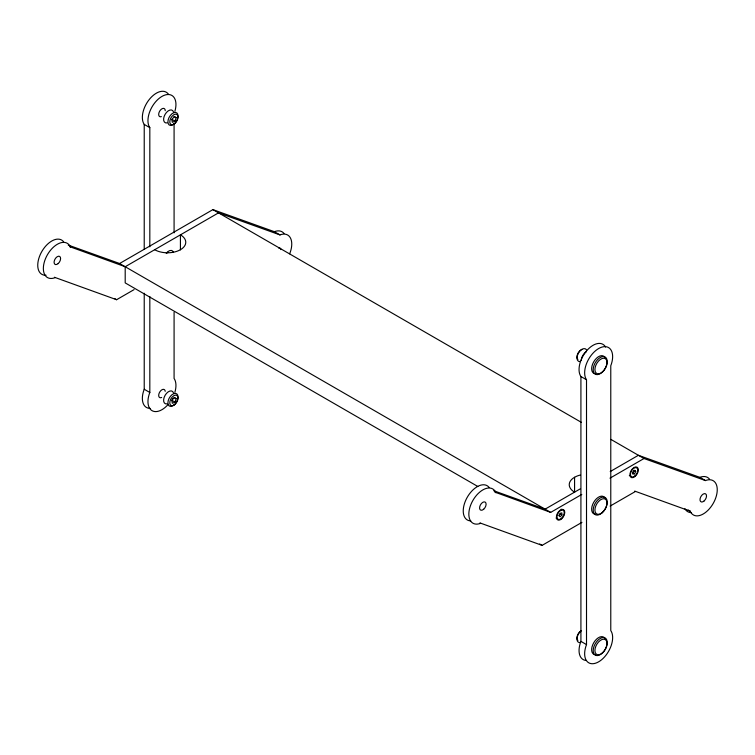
<?xml version="1.0" encoding="UTF-8"?>
<svg xmlns="http://www.w3.org/2000/svg" width="755" height="755" viewBox="0 0 755 755"><rect width="100%" height="100%" fill="white"/><g stroke="black" fill="none" stroke-linecap="round" stroke-linejoin="round"><path stroke-width="1.13" d="M176.16 117.657L174.178 116.666L171.81 119.545L172.319 122.319L175.009 121.149L176.16 117.657L174.16 116.506M172.584 398.64L172.008 400.386L175.009 402.122L176.16 398.621L174.16 397.47M634.559 473.829L635.71 471.441L634.662 470.252L632.85 471.903L632.784 474.112L634.559 473.829L632.907 472.875L634.068 470.497L635.71 471.441M559.077 515.259L560.257 514.08L561.899 515.033L560.135 516.798L558.974 515.75L560.031 513.343L561.843 512.9L561.899 515.033M68.233 245.073L119.601 263.504L212.91 209.626L274.376 231.691A19.79 11.429 -60 0 1 284.05 233.522M69.705 246.668L125.198 266.732L218.506 212.863L279.982 234.918A19.79 11.429 -60 0 1 289.665 253.793M54.426 277.255L116.6 299.716L134.097 289.609M580.085 488.957L545.091 509.163L493.723 490.731M610.219 471.564L638.4 455.284L699.876 477.349A19.79 11.429 -60 0 1 709.54 479.18M494.846 492.128L550.688 512.39L581.794 494.431M609.983 478.16L644.006 458.521L705.472 480.576A19.79 11.429 -60 0 1 714.126 501.716A19.79 11.429 -60 0 1 690.193 511.154L634.7 491.09M479.916 522.913L542.09 545.374L581.945 522.366M610.134 506.086L635.399 491.496M175.009 402.122L172.319 403.283L171.81 400.509L174.178 397.63L176.16 398.621M172.008 119.422L175.009 121.149M168.469 94.252A19.79 11.429 -60 0 0 149.358 99.377A19.79 11.429 -60 0 0 144.224 124.405L149.82 127.642L149.82 246.819M605.576 347.036A19.79 11.429 -60 0 0 586.437 351.028A19.79 11.429 -60 0 0 580.916 376.528L586.512 379.756L586.512 644.6A19.79 11.429 -60 0 0 598.649 661.824A19.79 11.429 -60 0 0 610.776 630.595L610.776 365.75A19.79 11.429 -60 0 0 598.649 348.536A19.79 11.429 -60 0 0 586.512 379.756M274.376 231.691L279.982 234.918M699.876 477.349L705.472 480.576M212.91 209.626L581.331 422.338M610.889 439.401L644.006 458.521M688.098 509.946L690.193 511.154M119.601 263.504L550.688 512.39M477.83 486.484L125.198 282.899L125.198 266.732M114.845 298.706L116.6 299.716M539.646 543.959L542.09 545.374M144.224 293.242L144.224 389.25L149.82 392.477A19.79 11.429 -60 0 0 151.736 410.484A19.79 11.429 -60 0 0 168.12 404.482M580.916 376.528L580.916 641.373L586.512 644.6M574.574 477.273L574.574 492.279M180.426 249.858L180.426 234.843A18.214 10.513 0 0 1 180.426 249.716A18.214 10.513 0 0 1 154.671 249.716M174.084 123.565L174.084 232.814M174.084 312.259L174.084 378.472A19.79 11.429 -60 0 1 174.858 392.345M149.82 296.479L149.82 392.477M144.224 124.405L144.224 249.103M149.82 127.642A19.79 11.429 -60 0 1 161.07 96.951A19.79 11.429 -60 0 1 174.867 111.344M161.362 116.619A4.615 2.671 -60 0 1 158.71 113.986A4.615 2.671 -60 0 1 162.155 108.692A4.615 2.671 -60 0 1 165.222 110.683M161.664 397.46A4.615 2.671 -60 0 1 158.692 395.309A4.615 2.671 -60 0 1 161.853 389.825A4.615 2.671 -60 0 1 165.203 391.326M150.188 408.38A19.79 11.429 -60 0 1 144.224 389.25M55.124 277.651A19.79 11.429 -60 0 1 46.47 256.521A19.79 11.429 -60 0 1 70.404 247.074M46.083 275.235A19.79 11.429 -60 0 1 41.166 252.708A19.79 11.429 -60 0 1 63.609 241.77M278.661 248.008A4.615 2.671 -60 0 1 280.973 249.612M166.657 253.18A4.615 2.671 -60 0 1 167.846 252.359M574.574 492.137A18.214 10.513 0 0 1 580.161 475.065M166.213 253.227A7.154 4.134 -60 0 1 173.49 252.397M167.11 122.905A7.154 4.134 -60 0 1 165.1 114.354A7.154 4.134 -60 0 1 173.49 111.91M167.11 403.868A7.154 4.134 -60 0 1 165.1 395.318A7.154 4.134 -60 0 1 173.49 392.874M580.019 642.59A7.154 4.134 -60 0 1 577.009 638.362A7.154 4.134 -60 0 1 581.029 630.925M577.934 640.41A5.832 3.369 -60 0 1 577.33 635.785A5.832 3.369 -60 0 1 580.916 630.878M595.431 654.698A9.9 5.71 -60 0 1 593.694 642.807A9.9 5.71 -60 0 1 604.859 638.362M581.284 360.475A7.154 4.134 -60 0 1 586.371 351.726M580.019 361.626A7.154 4.134 -60 0 1 578.472 353.029A7.154 4.134 -60 0 1 586.692 350.122M577.934 359.446A5.832 3.369 -60 0 1 577.632 354.01A5.832 3.369 -60 0 1 582.171 349.348M595.431 373.725A9.9 5.71 -60 0 1 593.694 361.834A9.9 5.71 -60 0 1 604.859 357.389M595.431 514.212A9.9 5.71 -60 0 1 593.694 502.32A9.9 5.71 -60 0 1 604.859 497.875M635.276 470.44A5.2 3.001 -60 0 1 634.955 471.413M629.897 475.716A5.2 3.001 -60 0 1 629.321 475.537M561.21 509.181A5.2 3.001 -60 0 1 561.597 509.682M557.001 518.156A5.2 3.001 -60 0 1 556.124 518.119M691.193 512.645A19.79 11.429 -60 0 1 684.936 508.662M480.624 523.309A19.79 11.429 -60 0 1 471.96 502.179A19.79 11.429 -60 0 1 495.903 492.732M470.752 520.912A19.79 11.429 -60 0 1 466.967 497.79A19.79 11.429 -60 0 1 489.108 487.419M586.05 660.465A19.79 11.429 -60 0 1 580.916 641.373M58.182 263.57A4.615 2.671 -60 0 0 59.654 256.417A4.615 2.671 -60 0 0 54.19 261.268A4.615 2.671 -60 0 0 58.182 263.57M173.848 124.169A7.154 4.134 -60 0 0 176.84 112.929A7.154 4.134 -60 0 0 168.205 119.686A7.154 4.134 -60 0 0 173.848 124.169M174.782 123.603A5.832 3.369 -60 0 0 176.944 114.496A5.832 3.369 -60 0 0 169.96 120.3A5.832 3.369 -60 0 0 174.782 123.603M173.848 405.133A7.154 4.134 -60 0 0 176.84 393.902A7.154 4.134 -60 0 0 168.205 400.65A7.154 4.134 -60 0 0 173.848 405.133M174.782 404.576A5.832 3.369 -60 0 0 176.944 395.46A5.832 3.369 -60 0 0 169.96 401.264A5.832 3.369 -60 0 0 174.782 404.576M602.009 653.32A9.9 5.71 -60 0 0 605.151 637.984A9.9 5.71 -60 0 0 593.439 648.366A9.9 5.71 -60 0 0 602.009 653.32M602.547 652.867A8.579 4.955 -60 0 0 605.265 639.579A8.579 4.955 -60 0 0 595.119 648.573A8.579 4.955 -60 0 0 602.547 652.867M602.009 372.347A9.9 5.71 -60 0 0 605.151 357.021A9.9 5.71 -60 0 0 593.439 367.402A9.9 5.71 -60 0 0 602.009 372.347M602.547 371.904A8.579 4.955 -60 0 0 605.265 358.616A8.579 4.955 -60 0 0 595.119 367.609A8.579 4.955 -60 0 0 602.547 371.904M602.009 512.834A9.9 5.71 -60 0 0 605.151 497.507A9.9 5.71 -60 0 0 593.439 507.888A9.9 5.71 -60 0 0 602.009 512.834M602.547 512.381A8.579 4.955 -60 0 0 605.265 499.093A8.579 4.955 -60 0 0 595.119 508.096A8.579 4.955 -60 0 0 602.547 512.381M634.842 476.046A5.2 3.001 -60 0 0 636.871 467.911A5.2 3.001 -60 0 0 630.633 472.97A5.2 3.001 -60 0 0 634.842 476.046M561.409 518.421A5.2 3.001 -60 0 0 563.268 510.314A5.2 3.001 -60 0 0 557.067 515.552A5.2 3.001 -60 0 0 561.409 518.421M704.104 500.971A4.615 2.671 -60 0 0 705.566 493.817A4.615 2.671 -60 0 0 700.102 498.659A4.615 2.671 -60 0 0 704.104 500.971M483.681 509.229A4.615 2.671 -60 0 0 485.144 502.075A4.615 2.671 -60 0 0 479.68 506.916A4.615 2.671 -60 0 0 483.681 509.229M561.663 518.817A5.936 3.426 -60 0 0 563.551 509.625A5.936 3.426 -60 0 0 556.52 515.854A5.936 3.426 -60 0 0 561.663 518.817M635.2 476.367A5.936 3.426 -60 0 0 637.078 467.166A5.936 3.426 -60 0 0 630.057 473.394A5.936 3.426 -60 0 0 635.2 476.367"/></g></svg>
